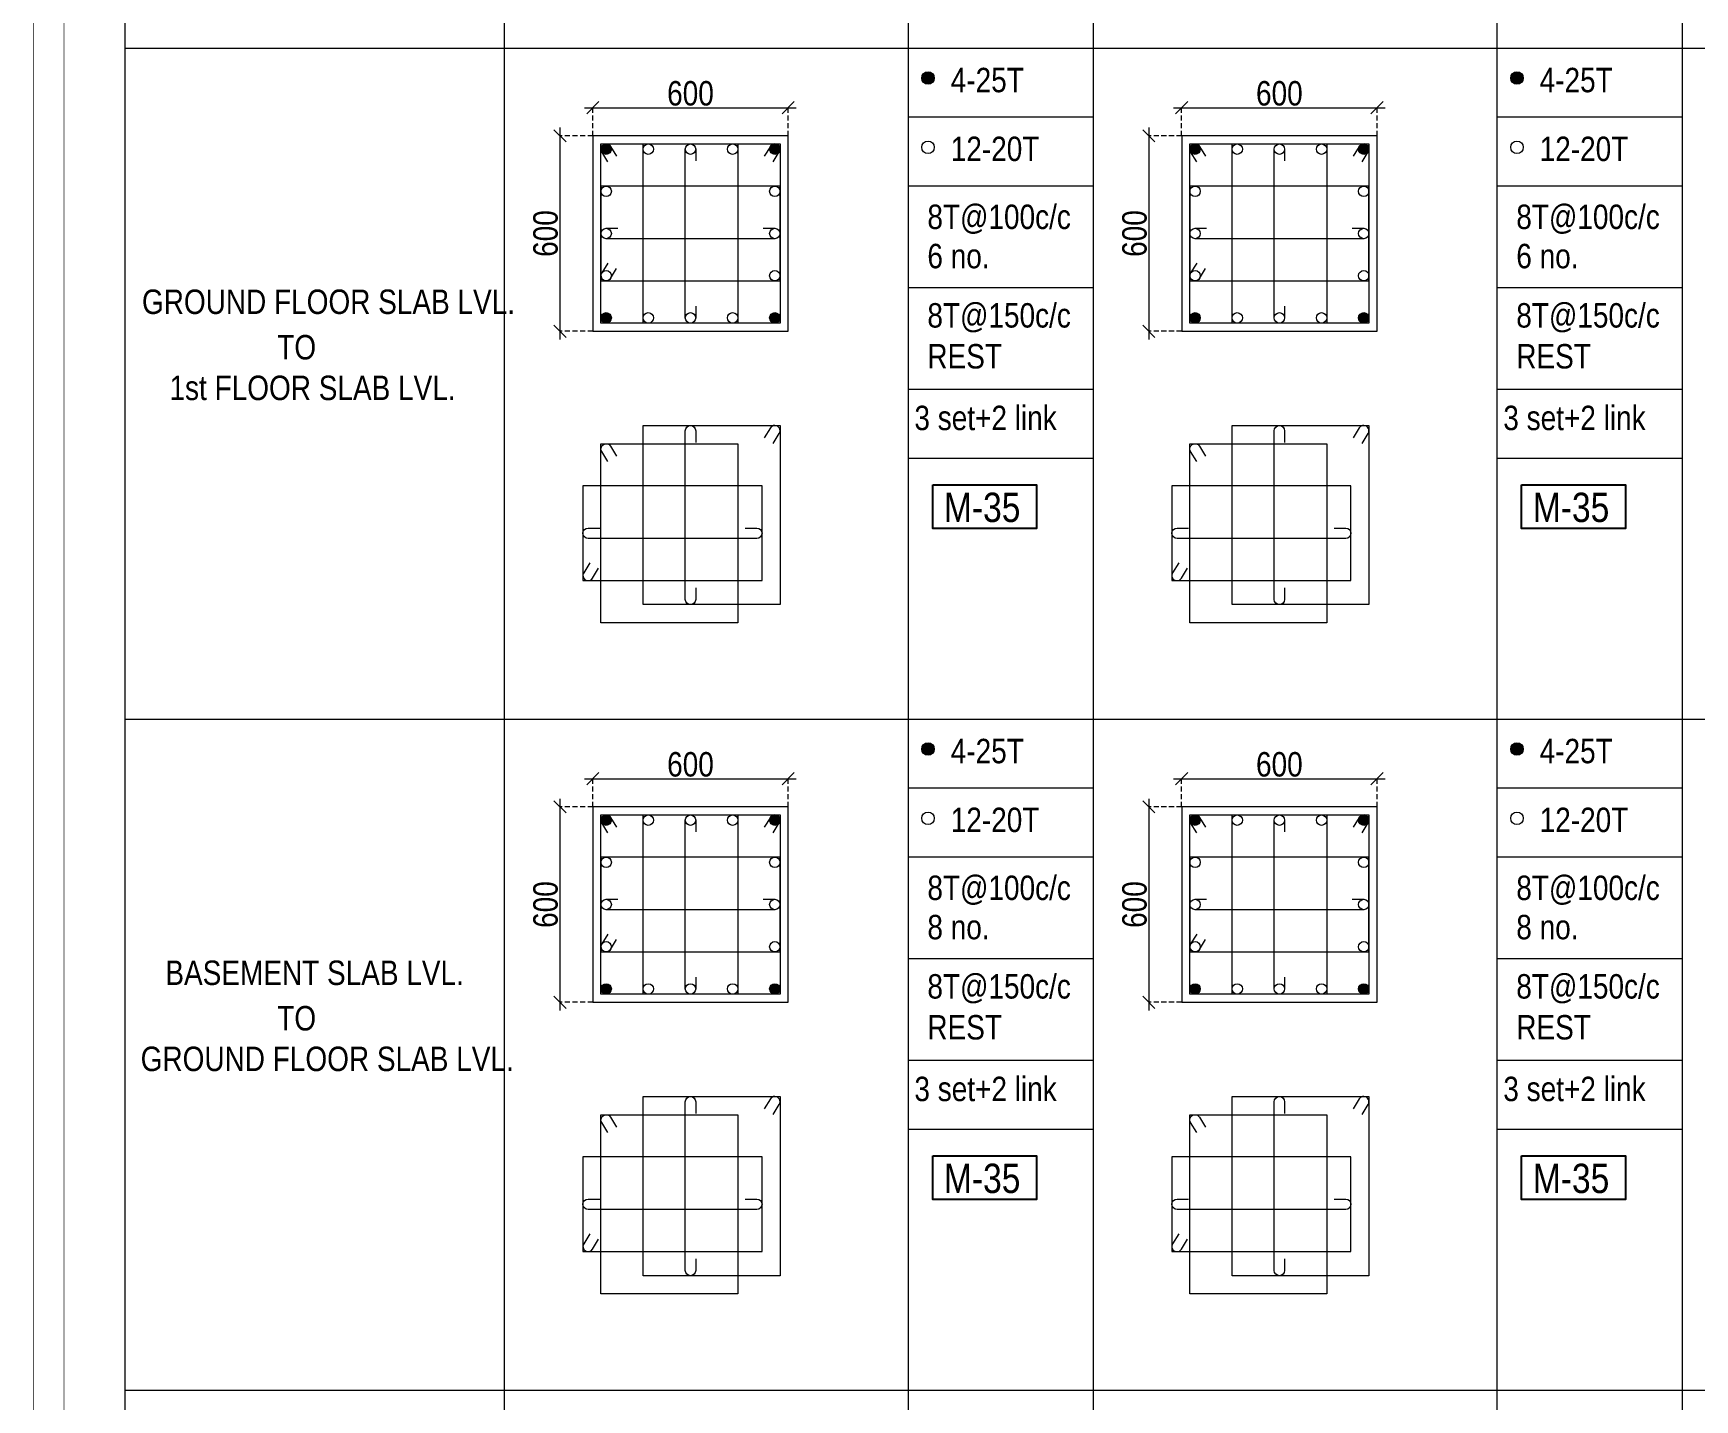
# Model space of a CAD drawing. Header units: millimetres. Extents: x 1112055 to 3390982, y -148532 to 766891.
# Drawn here: x 2078168 to 2098577, y 45312 to 62093 of the extents above; entities that cross this region are included whole.
import ezdxf
from ezdxf.enums import TextEntityAlignment as Align

# ---------------------------------------------------------------- set-up
doc = ezdxf.new("R2010")
doc.units = ezdxf.units.MM
doc.header["$PDMODE"] = 35
doc.header["$PDSIZE"] = -25
doc.linetypes.add('DASHED2', pattern=[0.375, 0.25, -0.125])
doc.linetypes.add('Hidden', pattern=[9.525, 6.35, -3.175])
for name, color, linetype, lineweight in [('B COL. SIZE DIM', 220, 'Continuous', 25), ('B COLSCH', 204, 'Continuous', 20), ('B COLUMN', 1, 'Hidden', 9), ('B STEEL', 34, 'Continuous', 15), ('B TITLE BLOCK', 250, 'Continuous', 0)]:
    doc.layers.add(name, color=color, linetype=linetype, lineweight=lineweight)
doc.layers.add('B TEXT', color=7, linetype='Continuous')
doc.styles.add('dim inside', font='romans.shx', dxfattribs={"width": 0.8, "height": 125})
doc.styles.add('SWINC', font='swissc.ttf')
doc.dimstyles.new('dim inside', dxfattribs={"dimtxt": 125, "dimasz": 100, "dimexe": 0, "dimexo": 0, "dimgap": 10, "dimtad": 0, "dimdec": 0, "dimzin": 0, "dimdsep": 46, "dimtxsty": 'dim inside', "dimblk": 'SMALL', "dimcen": 0.09, "dimadec": 0, "dimazin": 0, "dimtfac": 1, "dimtdec": 0, "dimtofl": 0, "dimtmove": 0, "dimatfit": 3, "dimfxl": 1, "dimtolj": 1, "dimtzin": 0, "dimarcsym": 2})

# ---------------------------------------------------------------- blocks, each defined once
blk = doc.blocks.new('_Oblique')
at = {"color": 0, "linetype": 'ByBlock', "lineweight": -2}
blk.add_line((-0.5, -0.5), (0.5, 0.5), dxfattribs=at)
blk = doc.blocks.new('*D3768')
at = {"layer": 'B COL. SIZE DIM', "color": 250, "lineweight": 9, "ltscale": 250, "transparency": 16777216}
blk.add_line((2084941, 52938), (2087541, 52938), dxfattribs=at)
at = {"layer": 'B COL. SIZE DIM', "color": 250, "linetype": 'DASHED2', "lineweight": 9, "ltscale": 250, "transparency": 16777216}
for p, q in [((2085041, 52593), (2085041, 52938)), ((2087441, 52593), (2087441, 52938))]:
    blk.add_line(p, q, dxfattribs=at)
at = {"layer": 'Defpoints', "color": 0, "transparency": 16777216}
for p in [(2087441, 52938), (2085041, 52593), (2087441, 52593)]:
    blk.add_point(p, dxfattribs=at)
at = {"layer": 'B COL. SIZE DIM', "color": 250, "lineweight": 9, "transparency": 16777216, "xscale": 150, "yscale": 150, "zscale": 150, "rotation": 180}
blk.add_blockref('_Oblique', (2085041, 52938), dxfattribs=at)
at = {"layer": 'B COL. SIZE DIM', "color": 250, "lineweight": 9, "transparency": 16777216, "xscale": 150, "yscale": 150, "zscale": 150}
blk.add_blockref('_Oblique', (2087441, 52938), dxfattribs=at)
at = {"layer": 'B COL. SIZE DIM', "color": 6, "transparency": 16777216, "insert": (2086241, 53113), "char_height": 300, "attachment_point": 5, "style": 'SWINC'}
blk.add_mtext('\\A1;600', dxfattribs=at)
blk = doc.blocks.new('*D3769')
at = {"layer": 'B COL. SIZE DIM', "color": 250, "lineweight": 9, "ltscale": 250, "transparency": 16777216}
blk.add_line((2084637, 52693), (2084637, 50093), dxfattribs=at)
at = {"layer": 'B COL. SIZE DIM', "color": 250, "linetype": 'DASHED2', "lineweight": 9, "ltscale": 250, "transparency": 16777216}
for p, q in [((2085041, 52593), (2084637, 52593)), ((2085041, 50193), (2084637, 50193))]:
    blk.add_line(p, q, dxfattribs=at)
at = {"layer": 'Defpoints', "color": 0, "transparency": 16777216}
for p in [(2085041, 52593), (2084637, 50193), (2085041, 50193)]:
    blk.add_point(p, dxfattribs=at)
at = {"layer": 'B COL. SIZE DIM', "color": 250, "lineweight": 9, "transparency": 16777216, "xscale": 150, "yscale": 150, "zscale": 150}
for p, rotation in [((2084637, 52593), 90), ((2084637, 50193), 270)]:
    blk.add_blockref('_Oblique', p, dxfattribs=dict(at, rotation=rotation))
at = {"layer": 'B COL. SIZE DIM', "color": 6, "transparency": 16777216, "insert": (2084462, 51393), "char_height": 300, "attachment_point": 5, "rotation": 90, "style": 'SWINC'}
blk.add_mtext('\\A1;600', dxfattribs=at)
blk = doc.blocks.new('*D3770')
at = {"layer": 'B COL. SIZE DIM', "color": 250, "lineweight": 9, "ltscale": 250, "transparency": 16777216}
blk.add_line((2084941, 61178), (2087541, 61178), dxfattribs=at)
at = {"layer": 'B COL. SIZE DIM', "color": 250, "linetype": 'DASHED2', "lineweight": 9, "ltscale": 250, "transparency": 16777216}
for p, q in [((2085041, 60833), (2085041, 61178)), ((2087441, 60833), (2087441, 61178))]:
    blk.add_line(p, q, dxfattribs=at)
at = {"layer": 'Defpoints', "color": 0, "transparency": 16777216}
for p in [(2087441, 61178), (2085041, 60833), (2087441, 60833)]:
    blk.add_point(p, dxfattribs=at)
at = {"layer": 'B COL. SIZE DIM', "color": 250, "lineweight": 9, "transparency": 16777216, "xscale": 150, "yscale": 150, "zscale": 150, "rotation": 180}
blk.add_blockref('_Oblique', (2085041, 61178), dxfattribs=at)
at = {"layer": 'B COL. SIZE DIM', "color": 250, "lineweight": 9, "transparency": 16777216, "xscale": 150, "yscale": 150, "zscale": 150}
blk.add_blockref('_Oblique', (2087441, 61178), dxfattribs=at)
at = {"layer": 'B COL. SIZE DIM', "color": 6, "transparency": 16777216, "insert": (2086241, 61353), "char_height": 300, "attachment_point": 5, "style": 'SWINC'}
blk.add_mtext('\\A1;600', dxfattribs=at)
blk = doc.blocks.new('*D3771')
at = {"layer": 'B COL. SIZE DIM', "color": 250, "lineweight": 9, "ltscale": 250, "transparency": 16777216}
blk.add_line((2084637, 60933), (2084637, 58333), dxfattribs=at)
at = {"layer": 'B COL. SIZE DIM', "color": 250, "linetype": 'DASHED2', "lineweight": 9, "ltscale": 250, "transparency": 16777216}
for p, q in [((2085041, 60833), (2084637, 60833)), ((2085041, 58433), (2084637, 58433))]:
    blk.add_line(p, q, dxfattribs=at)
at = {"layer": 'Defpoints', "color": 0, "transparency": 16777216}
for p in [(2085041, 60833), (2084637, 58433), (2085041, 58433)]:
    blk.add_point(p, dxfattribs=at)
at = {"layer": 'B COL. SIZE DIM', "color": 250, "lineweight": 9, "transparency": 16777216, "xscale": 150, "yscale": 150, "zscale": 150}
for p, rotation in [((2084637, 60833), 90), ((2084637, 58433), 270)]:
    blk.add_blockref('_Oblique', p, dxfattribs=dict(at, rotation=rotation))
at = {"layer": 'B COL. SIZE DIM', "color": 6, "transparency": 16777216, "insert": (2084462, 59633), "char_height": 300, "attachment_point": 5, "rotation": 90, "style": 'SWINC'}
blk.add_mtext('\\A1;600', dxfattribs=at)
blk = doc.blocks.new('*D3780')
at = {"layer": 'B COL. SIZE DIM', "color": 250, "lineweight": 9, "ltscale": 250, "transparency": 16777216}
blk.add_line((2092174, 52938), (2094774, 52938), dxfattribs=at)
at = {"layer": 'B COL. SIZE DIM', "color": 250, "linetype": 'DASHED2', "lineweight": 9, "ltscale": 250, "transparency": 16777216}
for p, q in [((2092274, 52593), (2092274, 52938)), ((2094674, 52593), (2094674, 52938))]:
    blk.add_line(p, q, dxfattribs=at)
at = {"layer": 'Defpoints', "color": 0, "transparency": 16777216}
for p in [(2094674, 52938), (2092274, 52593), (2094674, 52593)]:
    blk.add_point(p, dxfattribs=at)
at = {"layer": 'B COL. SIZE DIM', "color": 250, "lineweight": 9, "transparency": 16777216, "xscale": 150, "yscale": 150, "zscale": 150, "rotation": 180}
blk.add_blockref('_Oblique', (2092274, 52938), dxfattribs=at)
at = {"layer": 'B COL. SIZE DIM', "color": 250, "lineweight": 9, "transparency": 16777216, "xscale": 150, "yscale": 150, "zscale": 150}
blk.add_blockref('_Oblique', (2094674, 52938), dxfattribs=at)
at = {"layer": 'B COL. SIZE DIM', "color": 6, "transparency": 16777216, "insert": (2093474, 53113), "char_height": 300, "attachment_point": 5, "style": 'SWINC'}
blk.add_mtext('\\A1;600', dxfattribs=at)
blk = doc.blocks.new('*D3781')
at = {"layer": 'B COL. SIZE DIM', "color": 250, "lineweight": 9, "ltscale": 250, "transparency": 16777216}
blk.add_line((2091871, 52693), (2091871, 50093), dxfattribs=at)
at = {"layer": 'B COL. SIZE DIM', "color": 250, "linetype": 'DASHED2', "lineweight": 9, "ltscale": 250, "transparency": 16777216}
for p, q in [((2092274, 52593), (2091871, 52593)), ((2092274, 50193), (2091871, 50193))]:
    blk.add_line(p, q, dxfattribs=at)
at = {"layer": 'Defpoints', "color": 0, "transparency": 16777216}
for p in [(2092274, 52593), (2091871, 50193), (2092274, 50193)]:
    blk.add_point(p, dxfattribs=at)
at = {"layer": 'B COL. SIZE DIM', "color": 250, "lineweight": 9, "transparency": 16777216, "xscale": 150, "yscale": 150, "zscale": 150}
for p, rotation in [((2091871, 52593), 90), ((2091871, 50193), 270)]:
    blk.add_blockref('_Oblique', p, dxfattribs=dict(at, rotation=rotation))
at = {"layer": 'B COL. SIZE DIM', "color": 6, "transparency": 16777216, "insert": (2091696, 51393), "char_height": 300, "attachment_point": 5, "rotation": 90, "style": 'SWINC'}
blk.add_mtext('\\A1;600', dxfattribs=at)
blk = doc.blocks.new('*D3782')
at = {"layer": 'B COL. SIZE DIM', "color": 250, "lineweight": 9, "ltscale": 250, "transparency": 16777216}
blk.add_line((2092174, 61178), (2094774, 61178), dxfattribs=at)
at = {"layer": 'B COL. SIZE DIM', "color": 250, "linetype": 'DASHED2', "lineweight": 9, "ltscale": 250, "transparency": 16777216}
for p, q in [((2092274, 60833), (2092274, 61178)), ((2094674, 60833), (2094674, 61178))]:
    blk.add_line(p, q, dxfattribs=at)
at = {"layer": 'Defpoints', "color": 0, "transparency": 16777216}
for p in [(2094674, 61178), (2092274, 60833), (2094674, 60833)]:
    blk.add_point(p, dxfattribs=at)
at = {"layer": 'B COL. SIZE DIM', "color": 250, "lineweight": 9, "transparency": 16777216, "xscale": 150, "yscale": 150, "zscale": 150, "rotation": 180}
blk.add_blockref('_Oblique', (2092274, 61178), dxfattribs=at)
at = {"layer": 'B COL. SIZE DIM', "color": 250, "lineweight": 9, "transparency": 16777216, "xscale": 150, "yscale": 150, "zscale": 150}
blk.add_blockref('_Oblique', (2094674, 61178), dxfattribs=at)
at = {"layer": 'B COL. SIZE DIM', "color": 6, "transparency": 16777216, "insert": (2093474, 61353), "char_height": 300, "attachment_point": 5, "style": 'SWINC'}
blk.add_mtext('\\A1;600', dxfattribs=at)
blk = doc.blocks.new('*D3783')
at = {"layer": 'B COL. SIZE DIM', "color": 250, "lineweight": 9, "ltscale": 250, "transparency": 16777216}
blk.add_line((2091871, 60933), (2091871, 58333), dxfattribs=at)
at = {"layer": 'B COL. SIZE DIM', "color": 250, "linetype": 'DASHED2', "lineweight": 9, "ltscale": 250, "transparency": 16777216}
for p, q in [((2092274, 60833), (2091871, 60833)), ((2092274, 58433), (2091871, 58433))]:
    blk.add_line(p, q, dxfattribs=at)
at = {"layer": 'Defpoints', "color": 0, "transparency": 16777216}
for p in [(2092274, 60833), (2091871, 58433), (2092274, 58433)]:
    blk.add_point(p, dxfattribs=at)
at = {"layer": 'B COL. SIZE DIM', "color": 250, "lineweight": 9, "transparency": 16777216, "xscale": 150, "yscale": 150, "zscale": 150}
for p, rotation in [((2091871, 60833), 90), ((2091871, 58433), 270)]:
    blk.add_blockref('_Oblique', p, dxfattribs=dict(at, rotation=rotation))
at = {"layer": 'B COL. SIZE DIM', "color": 6, "transparency": 16777216, "insert": (2091696, 59633), "char_height": 300, "attachment_point": 5, "rotation": 90, "style": 'SWINC'}
blk.add_mtext('\\A1;600', dxfattribs=at)

msp = doc.modelspace()

# ---------------------------------------------------------------- hatches: boundary and pattern name
at = {"layer": 'B STEEL', "lineweight": 9, "ltscale": 0.5}
h = msp.add_hatch(color=34, dxfattribs=at)
edge = h.paths.add_edge_path()
edge.add_arc((2089159.3, 61542.4), 76.8, 0, 360)
h = msp.add_hatch(color=34, dxfattribs=at)
edge = h.paths.add_edge_path()
edge.add_arc((2096392.8, 61542.4), 76.8, 0, 360)
h = msp.add_hatch(color=34, dxfattribs=at)
edge = h.paths.add_edge_path()
edge.add_arc((2085204.9, 60669.2), 64, 0, 360)
h = msp.add_hatch(color=34, dxfattribs=at)
edge = h.paths.add_edge_path()
edge.add_arc((2087276.9, 60669.2), 64, 180, 540, ccw=False)
h = msp.add_hatch(color=34, dxfattribs=at)
edge = h.paths.add_edge_path()
edge.add_arc((2092438.4, 60669.2), 64, 0, 360)
h = msp.add_hatch(color=34, dxfattribs=at)
edge = h.paths.add_edge_path()
edge.add_arc((2094510.4, 60669.2), 64, 180, 540, ccw=False)
h = msp.add_hatch(color=34, dxfattribs=at)
edge = h.paths.add_edge_path()
edge.add_arc((2085204.9, 58597.3), 64, 0, 360, ccw=False)
h = msp.add_hatch(color=34, dxfattribs=at)
edge = h.paths.add_edge_path()
edge.add_arc((2087276.9, 58597.3), 64, -180, 180)
h = msp.add_hatch(color=34, dxfattribs=at)
edge = h.paths.add_edge_path()
edge.add_arc((2092438.4, 58597.3), 64, 0, 360, ccw=False)
h = msp.add_hatch(color=34, dxfattribs=at)
edge = h.paths.add_edge_path()
edge.add_arc((2094510.4, 58597.3), 64, -180, 180)
h = msp.add_hatch(color=34, dxfattribs=at)
edge = h.paths.add_edge_path()
edge.add_arc((2089159.3, 53302.6), 76.8, 0, 360)
h = msp.add_hatch(color=34, dxfattribs=at)
edge = h.paths.add_edge_path()
edge.add_arc((2096392.8, 53302.6), 76.8, 0, 360)
h = msp.add_hatch(color=34, dxfattribs=at)
edge = h.paths.add_edge_path()
edge.add_arc((2085204.9, 52429.4), 64, 0, 360)
h = msp.add_hatch(color=34, dxfattribs=at)
edge = h.paths.add_edge_path()
edge.add_arc((2087276.9, 52429.4), 64, 180, 540, ccw=False)
h = msp.add_hatch(color=34, dxfattribs=at)
edge = h.paths.add_edge_path()
edge.add_arc((2092438.4, 52429.4), 64, 0, 360)
h = msp.add_hatch(color=34, dxfattribs=at)
edge = h.paths.add_edge_path()
edge.add_arc((2094510.4, 52429.4), 64, 180, 540, ccw=False)
h = msp.add_hatch(color=34, dxfattribs=at)
edge = h.paths.add_edge_path()
edge.add_arc((2085204.9, 50357.4), 64, 0, 360, ccw=False)
h = msp.add_hatch(color=34, dxfattribs=at)
edge = h.paths.add_edge_path()
edge.add_arc((2087276.9, 50357.4), 64, -180, 180)
h = msp.add_hatch(color=34, dxfattribs=at)
edge = h.paths.add_edge_path()
edge.add_arc((2092438.4, 50357.4), 64, 0, 360, ccw=False)
h = msp.add_hatch(color=34, dxfattribs=at)
edge = h.paths.add_edge_path()
edge.add_arc((2094510.4, 50357.4), 64, -180, 180)

# ---------------------------------------------------------------- linework, layer by layer
at = {"layer": 'B COLSCH', "color": 250, "lineweight": 0}
for p, q in [((2079293.2, 87949.3), (2079293.2, 21698.7)), ((2083953.8, 86630.3), (2083953.8, 21698.7)), ((2088913, 86630.3), (2088913, 28951.4)), ((2091187.4, 86630.3), (2091187.4, 21698.7)), ((2096146.5, 86630.3), (2096146.5, 28951.4)), ((2098420.9, 86630.3), (2098420.9, 21698.7)), ((2079293.2, 61910.7), (2221391.2, 61910.7)), ((2088913, 61065.7), (2091187.4, 61065.7)), ((2096146.5, 61065.7), (2098420.9, 61065.7)), ((2088913, 60220.7), (2091187.4, 60220.7)), ((2096146.5, 60220.7), (2098420.9, 60220.7)), ((2088913, 58971), (2091187.4, 58971)), ((2096146.5, 58971), (2098420.9, 58971)), ((2088913, 57721.2), (2091187.4, 57721.2)), ((2096146.5, 57721.2), (2098420.9, 57721.2)), ((2088913, 56876.2), (2091187.4, 56876.2)), ((2096146.5, 56876.2), (2098420.9, 56876.2)), ((2079293.2, 53670.9), (2221391.2, 53670.9)), ((2088913, 52825.9), (2091187.4, 52825.9)), ((2096146.5, 52825.9), (2098420.9, 52825.9)), ((2088913, 51980.9), (2091187.4, 51980.9)), ((2096146.5, 51980.9), (2098420.9, 51980.9)), ((2088913, 50731.1), (2091187.4, 50731.1)), ((2096146.5, 50731.1), (2098420.9, 50731.1)), ((2088913, 49481.4), (2091187.4, 49481.4)), ((2096146.5, 49481.4), (2098420.9, 49481.4)), ((2088913, 48636.4), (2091187.4, 48636.4)), ((2096146.5, 48636.4), (2098420.9, 48636.4)), ((2079293.2, 45431), (2221391.2, 45431))]:
    msp.add_line(p, q, dxfattribs=at)
at = {"layer": 'B COLUMN', "color": 1, "linetype": 'ByBlock', "lineweight": 20}
for points in [[(2085040.9, 58433.3), (2087440.9, 58433.3), (2087440.9, 60833.3), (2085040.9, 60833.3)], [(2092274.4, 58433.3), (2094674.4, 58433.3), (2094674.4, 60833.3), (2092274.4, 60833.3)], [(2085040.9, 50193.4), (2087440.9, 50193.4), (2087440.9, 52593.4), (2085040.9, 52593.4)], [(2092274.4, 50193.4), (2094674.4, 50193.4), (2094674.4, 52593.4), (2092274.4, 52593.4)]]:
    msp.add_lwpolyline(points, close=True, dxfattribs=at)
at = {"layer": 'B STEEL', "color": 34, "lineweight": 9, "ltscale": 0.5}
for points in [[(2085225.1, 60514.2), (2085150.4, 60635.7, -1), (2085259.4, 60702.8), (2085334.2, 60581.3)], [(2086304.9, 58739.9), (2086304.9, 58597.3, -1), (2086176.9, 58597.3), (2086176.9, 60669.2, -1), (2086304.9, 60669.2), (2086304.9, 60526.6)], [(2087256.6, 60514.2), (2087331.4, 60635.7, 1), (2087222.3, 60702.8), (2087147.6, 60581.3)], [(2092458.7, 60514.2), (2092383.9, 60635.7, -1), (2092493, 60702.8), (2092567.7, 60581.3)], [(2093538.4, 58739.9), (2093538.4, 58597.3, -1), (2093410.4, 58597.3), (2093410.4, 60669.2, -1), (2093538.4, 60669.2), (2093538.4, 60526.6)], [(2094490.2, 60514.2), (2094564.9, 60635.7, 1), (2094455.9, 60702.8), (2094381.1, 60581.3)], [(2087134.2, 59697.3), (2087276.9, 59697.3, -1), (2087276.9, 59569.2), (2085204.9, 59569.2, -1), (2085204.9, 59697.3), (2085347.5, 59697.3)], [(2094367.8, 59697.3), (2094510.4, 59697.3, -1), (2094510.4, 59569.2), (2092438.4, 59569.2, -1), (2092438.4, 59697.3), (2092581.1, 59697.3)], [(2085225.1, 59270.3), (2085150.4, 59148.8, 1), (2085259.4, 59081.7), (2085334.2, 59203.2)], [(2092458.7, 59270.3), (2092383.9, 59148.8, 1), (2092493, 59081.7), (2092567.7, 59203.2)], [(2086304.9, 55282.2), (2086304.9, 55139.5, -1), (2086176.9, 55139.5), (2086176.9, 57211.5, -1), (2086304.9, 57211.5), (2086304.9, 57068.8)], [(2087256.6, 57056.4), (2087331.4, 57177.9, 1), (2087222.3, 57245), (2087147.6, 57123.5)], [(2093538.4, 55282.2), (2093538.4, 55139.5, -1), (2093410.4, 55139.5), (2093410.4, 57211.5, -1), (2093538.4, 57211.5), (2093538.4, 57068.8)], [(2094490.2, 57056.4), (2094564.9, 57177.9, 1), (2094455.9, 57245), (2094381.1, 57123.5)], [(2085225.1, 56833.4), (2085150.4, 56954.8, -1), (2085259.4, 57022), (2085334.2, 56900.5)], [(2092458.7, 56833.4), (2092383.9, 56954.8, -1), (2092493, 57022), (2092567.7, 56900.5)], [(2086912.9, 56016.4), (2087055.6, 56016.4, -1), (2087055.6, 55888.4), (2084983.6, 55888.4, -1), (2084983.6, 56016.4), (2085126.3, 56016.4)], [(2094146.5, 56016.4), (2094289.1, 56016.4, -1), (2094289.1, 55888.4), (2092217.2, 55888.4, -1), (2092217.2, 56016.4), (2092359.8, 56016.4)], [(2085003.9, 55589.5), (2084929.1, 55468, 1), (2085038.1, 55400.9), (2085112.9, 55522.4)], [(2092237.4, 55589.5), (2092162.6, 55468, 1), (2092271.7, 55400.9), (2092346.5, 55522.4)], [(2085225.1, 52274.4), (2085150.4, 52395.8, -1), (2085259.4, 52463), (2085334.2, 52341.5)], [(2086304.9, 50500.1), (2086304.9, 50357.4, -1), (2086176.9, 50357.4), (2086176.9, 52429.4, -1), (2086304.9, 52429.4), (2086304.9, 52286.8)], [(2087256.6, 52274.4), (2087331.4, 52395.8, 1), (2087222.3, 52463), (2087147.6, 52341.5)], [(2092458.7, 52274.4), (2092383.9, 52395.8, -1), (2092493, 52463), (2092567.7, 52341.5)], [(2093538.4, 50500.1), (2093538.4, 50357.4, -1), (2093410.4, 50357.4), (2093410.4, 52429.4, -1), (2093538.4, 52429.4), (2093538.4, 52286.8)], [(2094490.2, 52274.4), (2094564.9, 52395.8, 1), (2094455.9, 52463), (2094381.1, 52341.5)], [(2087134.2, 51457.4), (2087276.9, 51457.4, -1), (2087276.9, 51329.4), (2085204.9, 51329.4, -1), (2085204.9, 51457.4), (2085347.5, 51457.4)], [(2094367.8, 51457.4), (2094510.4, 51457.4, -1), (2094510.4, 51329.4), (2092438.4, 51329.4, -1), (2092438.4, 51457.4), (2092581.1, 51457.4)], [(2085225.1, 51030.5), (2085150.4, 50909, 1), (2085259.4, 50841.9), (2085334.2, 50963.4)], [(2092458.7, 51030.5), (2092383.9, 50909, 1), (2092493, 50841.9), (2092567.7, 50963.4)], [(2086304.9, 47042.3), (2086304.9, 46899.7, -1), (2086176.9, 46899.7), (2086176.9, 48971.6, -1), (2086304.9, 48971.6), (2086304.9, 48829)], [(2087256.6, 48816.6), (2087331.4, 48938.1, 1), (2087222.3, 49005.2), (2087147.6, 48883.7)], [(2093538.4, 47042.3), (2093538.4, 46899.7, -1), (2093410.4, 46899.7), (2093410.4, 48971.6, -1), (2093538.4, 48971.6), (2093538.4, 48829)], [(2094490.2, 48816.6), (2094564.9, 48938.1, 1), (2094455.9, 49005.2), (2094381.1, 48883.7)], [(2085225.1, 48593.5), (2085150.4, 48715, -1), (2085259.4, 48782.1), (2085334.2, 48660.6)], [(2092458.7, 48593.5), (2092383.9, 48715, -1), (2092493, 48782.1), (2092567.7, 48660.6)], [(2086912.9, 47776.6), (2087055.6, 47776.6, -1), (2087055.6, 47648.6), (2084983.6, 47648.6, -1), (2084983.6, 47776.6), (2085126.3, 47776.6)], [(2094146.5, 47776.6), (2094289.1, 47776.6, -1), (2094289.1, 47648.6), (2092217.2, 47648.6, -1), (2092217.2, 47776.6), (2092359.8, 47776.6)], [(2085003.9, 47349.6), (2084929.1, 47228.1, 1), (2085038.1, 47161), (2085112.9, 47282.5)], [(2092237.4, 47349.6), (2092162.6, 47228.1, 1), (2092271.7, 47161), (2092346.5, 47282.5)]]:
    msp.add_lwpolyline(points, format="xyb", dxfattribs=at)
for points in [[(2086822.9, 60733.3), (2086822.9, 58533.3), (2085140.9, 58533.3), (2085140.9, 60733.3)], [(2087340.9, 60733.3), (2087340.9, 58533.3), (2085658.9, 58533.3), (2085658.9, 60733.3)], [(2094056.4, 60733.3), (2094056.4, 58533.3), (2092374.4, 58533.3), (2092374.4, 60733.3)], [(2094574.4, 60733.3), (2094574.4, 58533.3), (2092892.4, 58533.3), (2092892.4, 60733.3)], [(2085140.9, 59051.3), (2087340.9, 59051.3), (2087340.9, 60215.3), (2085140.9, 60215.3)], [(2092374.4, 59051.3), (2094574.4, 59051.3), (2094574.4, 60215.3), (2092374.4, 60215.3)], [(2087340.9, 57275.5), (2087340.9, 55075.5), (2085658.9, 55075.5), (2085658.9, 57275.5)], [(2094574.4, 57275.5), (2094574.4, 55075.5), (2092892.4, 55075.5), (2092892.4, 57275.5)], [(2086822.9, 57052.4), (2086822.9, 54852.4), (2085140.9, 54852.4), (2085140.9, 57052.4)], [(2094056.4, 57052.4), (2094056.4, 54852.4), (2092374.4, 54852.4), (2092374.4, 57052.4)], [(2084919.6, 55370.4), (2087119.6, 55370.4), (2087119.6, 56534.4), (2084919.6, 56534.4)], [(2092153.1, 55370.4), (2094353.1, 55370.4), (2094353.1, 56534.4), (2092153.1, 56534.4)], [(2086822.9, 52493.4), (2086822.9, 50293.4), (2085140.9, 50293.4), (2085140.9, 52493.4)], [(2087340.9, 52493.4), (2087340.9, 50293.4), (2085658.9, 50293.4), (2085658.9, 52493.4)], [(2094056.4, 52493.4), (2094056.4, 50293.4), (2092374.4, 50293.4), (2092374.4, 52493.4)], [(2094574.4, 52493.4), (2094574.4, 50293.4), (2092892.4, 50293.4), (2092892.4, 52493.4)], [(2085140.9, 50811.4), (2087340.9, 50811.4), (2087340.9, 51975.4), (2085140.9, 51975.4)], [(2092374.4, 50811.4), (2094574.4, 50811.4), (2094574.4, 51975.4), (2092374.4, 51975.4)], [(2087340.9, 49035.6), (2087340.9, 46835.6), (2085658.9, 46835.6), (2085658.9, 49035.6)], [(2094574.4, 49035.6), (2094574.4, 46835.6), (2092892.4, 46835.6), (2092892.4, 49035.6)], [(2086822.9, 48812.6), (2086822.9, 46612.6), (2085140.9, 46612.6), (2085140.9, 48812.6)], [(2094056.4, 48812.6), (2094056.4, 46612.6), (2092374.4, 46612.6), (2092374.4, 48812.6)], [(2084919.6, 47130.6), (2087119.6, 47130.6), (2087119.6, 48294.6), (2084919.6, 48294.6)], [(2092153.1, 47130.6), (2094353.1, 47130.6), (2094353.1, 48294.6), (2092153.1, 48294.6)]]:
    msp.add_lwpolyline(points, close=True, dxfattribs=at)
for centre, radius in [((2089159.3, 61542.4), 76.8), ((2096392.8, 61542.4), 76.8), ((2085204.9, 60669.2), 64), ((2085722.9, 60669.2), 64), ((2086240.9, 60669.2), 64), ((2086758.9, 60669.2), 64), ((2087276.9, 60669.2), 64), ((2089159.3, 60692.2), 76.8), ((2092438.4, 60669.2), 64), ((2092956.4, 60669.2), 64), ((2093474.4, 60669.2), 64), ((2093992.4, 60669.2), 64), ((2094510.4, 60669.2), 64), ((2096392.8, 60692.2), 76.8), ((2085204.9, 60151.3), 64), ((2087276.9, 60151.3), 64), ((2092438.4, 60151.3), 64), ((2094510.4, 60151.3), 64), ((2085204.9, 59633.3), 64), ((2087276.9, 59633.3), 64), ((2092438.4, 59633.3), 64), ((2094510.4, 59633.3), 64), ((2085204.9, 59115.3), 64), ((2087276.9, 59115.3), 64), ((2092438.4, 59115.3), 64), ((2094510.4, 59115.3), 64), ((2085204.9, 58597.3), 64), ((2085722.9, 58597.3), 64), ((2086240.9, 58597.3), 64), ((2086758.9, 58597.3), 64), ((2087276.9, 58597.3), 64), ((2092438.4, 58597.3), 64), ((2092956.4, 58597.3), 64), ((2093474.4, 58597.3), 64), ((2093992.4, 58597.3), 64), ((2094510.4, 58597.3), 64), ((2089159.3, 53302.6), 76.8), ((2096392.8, 53302.6), 76.8), ((2085204.9, 52429.4), 64), ((2085722.9, 52429.4), 64), ((2086240.9, 52429.4), 64), ((2086758.9, 52429.4), 64), ((2087276.9, 52429.4), 64), ((2089159.3, 52452.3), 76.8), ((2092438.4, 52429.4), 64), ((2092956.4, 52429.4), 64), ((2093474.4, 52429.4), 64), ((2093992.4, 52429.4), 64), ((2094510.4, 52429.4), 64), ((2096392.8, 52452.3), 76.8), ((2085204.9, 51911.4), 64), ((2087276.9, 51911.4), 64), ((2092438.4, 51911.4), 64), ((2094510.4, 51911.4), 64), ((2085204.9, 51393.4), 64), ((2087276.9, 51393.4), 64), ((2092438.4, 51393.4), 64), ((2094510.4, 51393.4), 64), ((2085204.9, 50875.4), 64), ((2087276.9, 50875.4), 64), ((2092438.4, 50875.4), 64), ((2094510.4, 50875.4), 64), ((2085204.9, 50357.4), 64), ((2085722.9, 50357.4), 64), ((2086240.9, 50357.4), 64), ((2086758.9, 50357.4), 64), ((2087276.9, 50357.4), 64), ((2092438.4, 50357.4), 64), ((2092956.4, 50357.4), 64), ((2093474.4, 50357.4), 64), ((2093992.4, 50357.4), 64), ((2094510.4, 50357.4), 64)]:
    msp.add_circle(centre, radius, dxfattribs=at)
at = {"layer": 'B TEXT', "color": 1}
for points in [[(2089216.6, 56547.2), (2090491.2, 56547.2), (2090491.2, 56009.2), (2089216.6, 56009.2)], [(2096450.2, 56547.2), (2097724.8, 56547.2), (2097724.8, 56009.2), (2096450.2, 56009.2)], [(2089216.6, 48307.3), (2090491.2, 48307.3), (2090491.2, 47769.4), (2089216.6, 47769.4)], [(2096450.2, 48307.3), (2097724.8, 48307.3), (2097724.8, 47769.4), (2096450.2, 47769.4)]]:
    msp.add_lwpolyline(points, close=True, dxfattribs=at)
at = {"layer": 'B TITLE BLOCK', "color": 1, "const_width": 8.39}
msp.add_lwpolyline([(2078172.1, 89197.9), (2078172.1, 4151.5), (2233571.1, 4151.5), (2233571.1, 89197.9)], close=True, dxfattribs=at)
at = {"layer": 'B TITLE BLOCK', "color": 250, "lineweight": 0, "const_width": 8.39}
msp.add_lwpolyline([(2078545.8, 88824.2), (2078545.8, 4525.2), (2233197.4, 4525.2), (2233197.4, 88824.2)], close=True, dxfattribs=at)

# ---------------------------------------------------------------- texts
at = {"layer": 'B TEXT', "style": 'SWINC'}
for s, p in [('4-25T', (2089437.8, 61367.9)), ('4-25T', (2096671.3, 61367.9)), ('12-20T', (2089437.8, 60522.9)), ('12-20T', (2096671.3, 60522.9)), ('8T@100c/c', (2089150.8, 59688)), ('8T@100c/c', (2096384.4, 59688)), ('6 no.', (2089150.8, 59206.3)), ('6 no.', (2096384.4, 59206.3)), ('8T@150c/c', (2089150.8, 58478.1)), ('8T@150c/c', (2096384.4, 58478.1)), ('REST', (2089150.8, 57975.8)), ('REST', (2096384.4, 57975.8)), ('3 set+2 link', (2088991.2, 57218.7)), ('3 set+2 link', (2096224.7, 57218.7)), ('4-25T', (2089437.8, 53128)), ('4-25T', (2096671.3, 53128)), ('12-20T', (2089437.8, 52283)), ('12-20T', (2096671.3, 52283)), ('8T@100c/c', (2089150.8, 51448.2)), ('8T@100c/c', (2096384.4, 51448.2)), ('8 no.', (2089150.8, 50966.4)), ('8 no.', (2096384.4, 50966.4)), ('8T@150c/c', (2089150.8, 50238.3)), ('8T@150c/c', (2096384.4, 50238.3)), ('REST', (2089150.8, 49735.9)), ('REST', (2096384.4, 49735.9)), ('3 set+2 link', (2088991.2, 48978.9)), ('3 set+2 link', (2096224.7, 48978.9))]:
    msp.add_text(s, height=300, dxfattribs=at).set_placement(p)
at = {"layer": 'B TEXT', "color": 1, "style": 'SWINC'}
for s, height, p in [('GROUND FLOOR SLAB LVL.', 300, (2079503.3, 58555.1)), ('TO', 300, (2081165.1, 57997.1)), ('1st FLOOR SLAB LVL.', 300, (2079841.4, 57497.8)), ('M-35', 360, (2089354, 55982.7)), ('M-35', 360, (2096587.5, 55982.7)), ('BASEMENT SLAB LVL.', 300, (2079790.8, 50315.3)), ('TO', 300, (2081165.1, 49757.2)), ('GROUND FLOOR SLAB LVL.', 300, (2079487.5, 49258)), ('M-35', 360, (2089354, 47742.8)), ('M-35', 360, (2096587.5, 47742.8))]:
    msp.add_text(s, height=height, dxfattribs=at).set_placement(p, align=Align.BOTTOM_LEFT)

# ---------------------------------------------------------------- dimensions: what is measured, and where the dimension line sits
at = {"layer": 'B COL. SIZE DIM', "color": 250, "ltscale": 250}
for base, p1, p2, picture, middle in [((2087440.9, 61178.2), (2085040.9, 60833.3), (2087440.9, 60833.3), '*D3770', (2086240.9, 61353.2)), ((2094674.4, 61178.2), (2092274.4, 60833.3), (2094674.4, 60833.3), '*D3782', (2093474.4, 61353.2)), ((2087440.9, 52938.4), (2085040.9, 52593.4), (2087440.9, 52593.4), '*D3768', (2086240.9, 53113.4)), ((2094674.4, 52938.4), (2092274.4, 52593.4), (2094674.4, 52593.4), '*D3780', (2093474.4, 53113.4))]:
    dim = msp.add_linear_dim(base=base, p1=p1, p2=p2, dimstyle='dim inside', override={"dimtxt": 300, "dimasz": 150, "dimgap": 25, "dimtad": 3, "dimlfac": 0.25, "dimtxsty": 'SWINC', "dimblk1": 'Oblique', "dimblk2": 'Oblique', "dimsah": 1, "dimdle": 100, "dimclrd": 250, "dimclre": 250, "dimclrt": 6, "dimfxl": 1000, "dimlwd": 9, "dimlwe": 9}, dxfattribs=at)
    dim.commit()
    dim.dimension.update_dxf_attribs({"geometry": picture, "text_midpoint": middle})
for base, p1, p2, picture, middle in [((2084637, 58433.3), (2085040.9, 60833.3), (2085040.9, 58433.3), '*D3771', (2084462, 59633.3)), ((2091870.5, 58433.3), (2092274.4, 60833.3), (2092274.4, 58433.3), '*D3783', (2091695.5, 59633.3)), ((2084637, 50193.4), (2085040.9, 52593.4), (2085040.9, 50193.4), '*D3769', (2084462, 51393.4)), ((2091870.5, 50193.4), (2092274.4, 52593.4), (2092274.4, 50193.4), '*D3781', (2091695.5, 51393.4))]:
    dim = msp.add_linear_dim(base=base, p1=p1, p2=p2, angle=90, dimstyle='dim inside', override={"dimtxt": 300, "dimasz": 150, "dimgap": 25, "dimtad": 3, "dimlfac": 0.25, "dimtxsty": 'SWINC', "dimblk1": 'Oblique', "dimblk2": 'Oblique', "dimsah": 1, "dimdle": 100, "dimclrd": 250, "dimclre": 250, "dimclrt": 6, "dimfxl": 1000, "dimlwd": 9, "dimlwe": 9}, dxfattribs=at)
    dim.commit()
    dim.dimension.update_dxf_attribs({"geometry": picture, "text_midpoint": middle})

doc.saveas('drawing.dxf')
